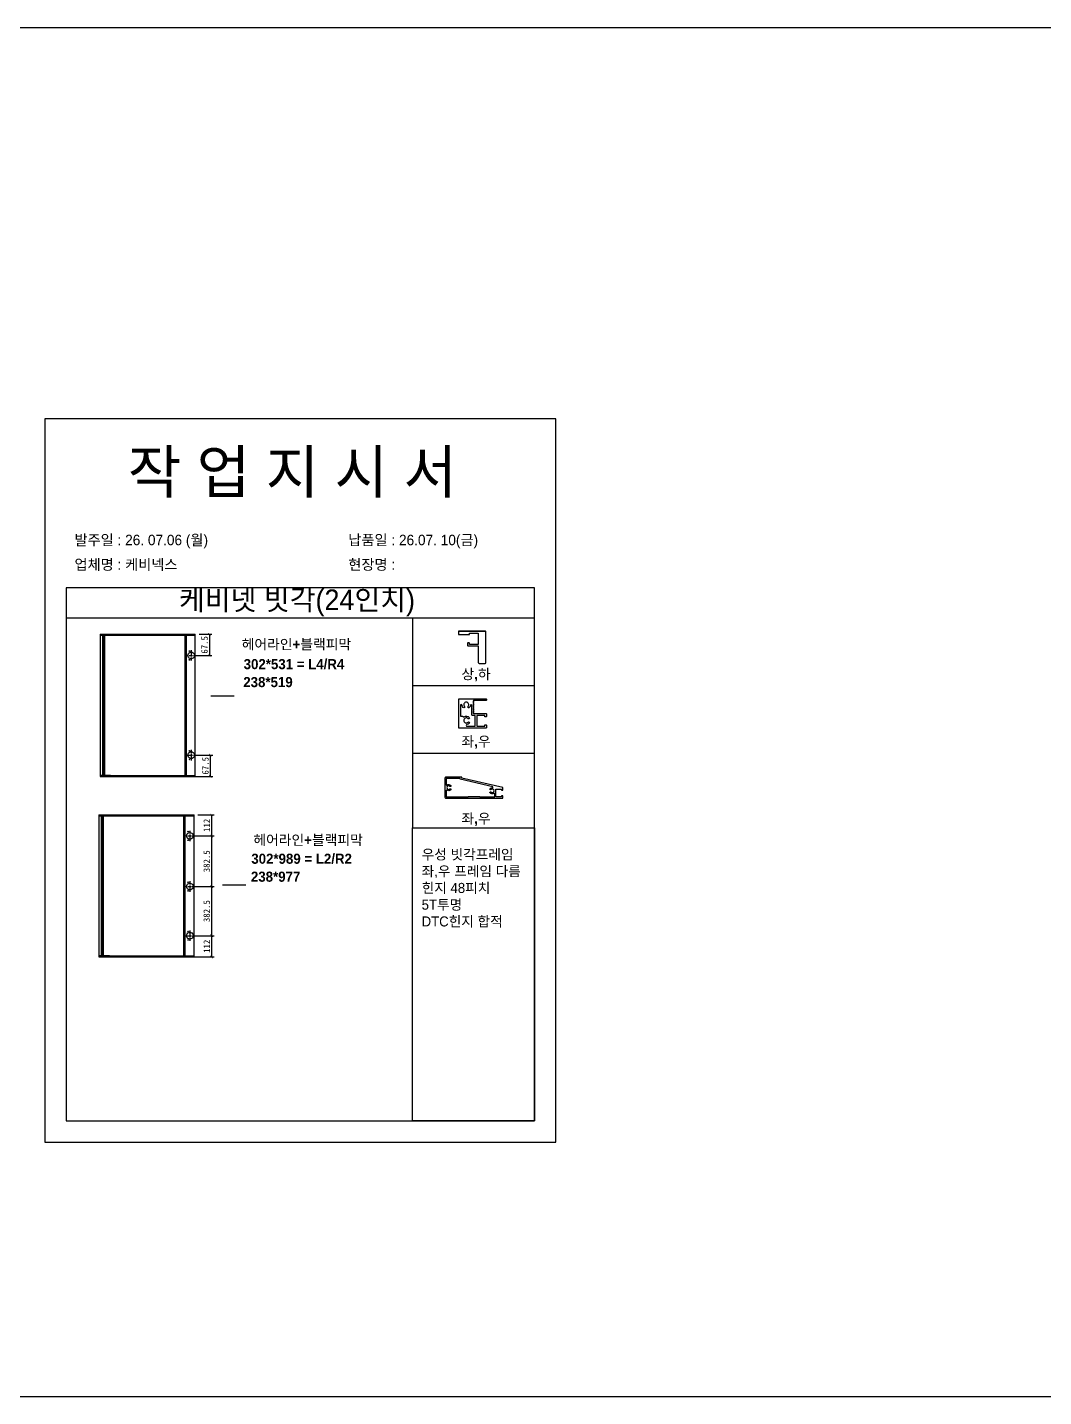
# Model space of a CAD drawing. Header units: millimetres. Extents: x -44117 to 256353, y -2095463 to 65325.
# Drawn here: x 145445 to 149383, y -1081262 to -1075959 of the extents above; entities that cross this region are included whole.
import ezdxf

# ---------------------------------------------------------------- set-up
doc = ezdxf.new("R2010")
doc.units = ezdxf.units.MM
doc.header["$LTSCALE"] = 10
doc.layers.add('PDF_Geomertry', color=7, linetype='Continuous')
doc.styles.add('MtX_Gulim', font='')
doc.styles.get('MtX_Gulim').set_extended_font_data('Gulim', bold=True)
doc.dimstyles.new('ISO-25', dxfattribs={"dimtxt": 2.5, "dimasz": 2.5, "dimexe": 1, "dimexo": 1, "dimtad": 1, "dimtxsty": 'Standard', "dimblk": 'ARCHTICK', "dimcen": 2.5, "dimadec": 0, "dimazin": 0, "dimtfac": 1, "dimtmove": 0, "dimatfit": 3, "dimfxl": 0, "dimarcsym": 0})

# ---------------------------------------------------------------- blocks, each defined once
blk = doc.blocks.new('_ArchTick')
at = {"color": 0, "linetype": 'ByBlock', "const_width": 0.15}
blk.add_lwpolyline([(-0.5, -0.5), (0.5, 0.5)], dxfattribs=at)
blk = doc.blocks.new('*D7484')
at = {"color": 0, "lineweight": -2}
for p, q in [((146110.8, -1078309.5), (146160.4, -1078309.5)), ((146150.4, -1078309.5), (146150.4, -1078391.3)), ((146095, -1078391.3), (146160.4, -1078391.3))]:
    blk.add_line(p, q, dxfattribs=at)
at = {"layer": 'Defpoints', "color": 0}
for p in [(146095.8, -1078309.5), (146080, -1078391.3), (146150.4, -1078391.3)]:
    blk.add_point(p, dxfattribs=at)
at = {"color": 0, "lineweight": -2, "xscale": 10, "yscale": 10, "zscale": 10}
for p, rotation in [((146150.4, -1078309.5), 90), ((146150.4, -1078391.3), 270)]:
    blk.add_blockref('_ArchTick', p, dxfattribs=dict(at, rotation=rotation))
at = {"color": 0, "insert": (146131.6, -1078350.4), "char_height": 25, "attachment_point": 5, "rotation": 90}
blk.add_mtext('67.5', dxfattribs=at)
blk = doc.blocks.new('*D7485')
at = {"color": 0, "lineweight": -2}
for p, q in [((146095, -1078777.7), (146163.6, -1078777.7)), ((146153.6, -1078777.7), (146153.6, -1078860)), ((146095, -1078860), (146163.6, -1078860))]:
    blk.add_line(p, q, dxfattribs=at)
at = {"layer": 'Defpoints', "color": 0}
for p in [(146080, -1078777.7), (146080, -1078860), (146153.6, -1078860)]:
    blk.add_point(p, dxfattribs=at)
at = {"color": 0, "lineweight": -2, "xscale": 10, "yscale": 10, "zscale": 10}
for p, rotation in [((146153.6, -1078777.7), 90), ((146153.6, -1078860), 270)]:
    blk.add_blockref('_ArchTick', p, dxfattribs=dict(at, rotation=rotation))
at = {"color": 0, "insert": (146134.9, -1078818.8), "char_height": 25, "attachment_point": 5, "rotation": 90}
blk.add_mtext('67.5', dxfattribs=at)
blk = doc.blocks.new('*D7486')
at = {"color": 0, "lineweight": -2}
for p, q in [((146105.8, -1079008.7), (146168.6, -1079008.7)), ((146158.6, -1079008.7), (146158.6, -1079090.5)), ((146090, -1079090.5), (146168.6, -1079090.5))]:
    blk.add_line(p, q, dxfattribs=at)
at = {"layer": 'Defpoints', "color": 0}
for p in [(146090.8, -1079008.7), (146075, -1079090.5), (146158.6, -1079090.5)]:
    blk.add_point(p, dxfattribs=at)
at = {"color": 0, "lineweight": -2, "xscale": 10, "yscale": 10, "zscale": 10}
for p, rotation in [((146158.6, -1079008.7), 90), ((146158.6, -1079090.5), 270)]:
    blk.add_blockref('_ArchTick', p, dxfattribs=dict(at, rotation=rotation))
at = {"color": 0, "insert": (146139.9, -1079049.6), "char_height": 25, "attachment_point": 5, "rotation": 90}
blk.add_mtext('112', dxfattribs=at)
blk = doc.blocks.new('*D7487')
at = {"color": 0, "lineweight": -2}
for p, q in [((146090, -1079476.9), (146168.6, -1079476.9)), ((146158.6, -1079476.9), (146158.6, -1079559.2)), ((146090, -1079559.2), (146168.6, -1079559.2))]:
    blk.add_line(p, q, dxfattribs=at)
at = {"layer": 'Defpoints', "color": 0}
for p in [(146075, -1079476.9), (146075, -1079559.2), (146158.6, -1079559.2)]:
    blk.add_point(p, dxfattribs=at)
at = {"color": 0, "lineweight": -2, "xscale": 10, "yscale": 10, "zscale": 10}
for p, rotation in [((146158.6, -1079476.9), 90), ((146158.6, -1079559.2), 270)]:
    blk.add_blockref('_ArchTick', p, dxfattribs=dict(at, rotation=rotation))
at = {"color": 0, "insert": (146139.9, -1079518), "char_height": 25, "attachment_point": 5, "rotation": 90}
blk.add_mtext('112', dxfattribs=at)
blk = doc.blocks.new('*D7488')
at = {"color": 0, "lineweight": -2}
for p, q in [((146090, -1079090.5), (146168.6, -1079090.5)), ((146158.6, -1079090.5), (146158.6, -1079286.8)), ((146090, -1079286.8), (146168.6, -1079286.8))]:
    blk.add_line(p, q, dxfattribs=at)
at = {"layer": 'Defpoints', "color": 0}
for p in [(146075, -1079090.5), (146075, -1079286.8), (146158.6, -1079286.8)]:
    blk.add_point(p, dxfattribs=at)
at = {"color": 0, "lineweight": -2, "xscale": 10, "yscale": 10, "zscale": 10}
for p, rotation in [((146158.6, -1079090.5), 90), ((146158.6, -1079286.8), 270)]:
    blk.add_blockref('_ArchTick', p, dxfattribs=dict(at, rotation=rotation))
at = {"color": 0, "insert": (146139.9, -1079188.7), "char_height": 25, "attachment_point": 5, "rotation": 90}
blk.add_mtext('382.5', dxfattribs=at)
blk = doc.blocks.new('*D7489')
at = {"color": 0, "lineweight": -2}
for p, q in [((146090, -1079286.6), (146168.6, -1079286.6)), ((146158.6, -1079286.6), (146158.6, -1079476.9)), ((146090, -1079476.9), (146168.6, -1079476.9))]:
    blk.add_line(p, q, dxfattribs=at)
at = {"layer": 'Defpoints', "color": 0}
for p in [(146075, -1079286.6), (146075, -1079476.9), (146158.6, -1079476.9)]:
    blk.add_point(p, dxfattribs=at)
at = {"color": 0, "lineweight": -2, "xscale": 10, "yscale": 10, "zscale": 10}
for p, rotation in [((146158.6, -1079286.6), 90), ((146158.6, -1079476.9), 270)]:
    blk.add_blockref('_ArchTick', p, dxfattribs=dict(at, rotation=rotation))
at = {"color": 0, "insert": (146139.9, -1079381.8), "char_height": 25, "attachment_point": 5, "rotation": 90}
blk.add_mtext('382.5', dxfattribs=at)

msp = doc.modelspace()

# ---------------------------------------------------------------- linework, layer by layer
at = {"color": 1}
for p, q in [((104302.82932, -1075958.74125), (196571.97618, -1075958.74125)), ((104302.82932, -1075958.74125), (196571.97618, -1075958.74125)), ((104302.82932, -1075958.74125), (196571.97618, -1075958.74125)), ((104302.82932, -1075958.74125), (196571.97618, -1075958.74125)), ((104302.82932, -1075958.74125), (196571.97618, -1075958.74125)), ((104302.82932, -1075958.74125), (196571.97618, -1075958.74125)), ((104302.82932, -1075958.74125), (196571.97618, -1075958.74125)), ((104302.82932, -1075958.74125), (196571.97618, -1075958.74125)), ((104302.82932, -1075958.74125), (196571.97618, -1075958.74125)), ((104302.82932, -1075958.74125), (196571.97618, -1075958.74125)), ((104302.82932, -1081262.30929), (196571.97618, -1081262.30929)), ((104302.82932, -1081262.30929), (196571.97618, -1081262.30929)), ((104302.82932, -1081262.30929), (196571.97618, -1081262.30929)), ((104302.82932, -1081262.30929), (196571.97618, -1081262.30929)), ((104302.82932, -1081262.30929), (196571.97618, -1081262.30929)), ((104302.82932, -1081262.30929), (196571.97618, -1081262.30929)), ((104302.82932, -1081262.30929), (196571.97618, -1081262.30929)), ((104302.82932, -1081262.30929), (196571.97618, -1081262.30929)), ((104302.82932, -1081262.30929), (196571.97618, -1081262.30929)), ((104302.82932, -1081262.30929), (196571.97618, -1081262.30929))]:
    msp.add_line(p, q, dxfattribs=at)
for p, q in [((147410.56122, -1078129.52198), (145595.06083, -1078129.52198)), ((147410.56122, -1078247.41161), (145595.06083, -1078247.41161)), ((147116.78586, -1078297.4723), (147218.83202, -1078297.4723)), ((147195.10035, -1078422.06355), (147218.83202, -1078422.06355)), ((146936.9473, -1078508.40992), (147410.56122, -1078508.40992)), ((146246.16938, -1078549.19016), (146156.46368, -1078549.19016)), ((146936.9473, -1078769.34362), (147410.56122, -1078769.34362)), ((146291.02222, -1079281.85174), (146201.31653, -1079281.85174))]:
    msp.add_line(p, q)
for points in [[(145512.53809, -1080276.09216), (147493.08397, -1080276.09216), (147493.08397, -1077475.03441), (145512.53809, -1077475.03441)], [(147410.56122, -1078247.41161), (146936.9473, -1078247.41161), (146936.9473, -1079059.82245), (147410.56122, -1079059.82245)], [(147410.56122, -1080193.56941), (146936.9473, -1080193.56941), (146936.9473, -1079059.82245), (147410.56122, -1079059.82245)]]:
    msp.add_lwpolyline(points, close=True)
msp.add_lwpolyline([(145595.06083, -1078129.52198), (145595.06083, -1080193.56941), (147410.56122, -1080193.56941), (147410.56122, -1078129.52198)])
for points in [[(147192.13389, -1078348.49538), (147157.72298, -1078348.49538), (147157.72298, -1078344.34234, 0.4142135624), (147155.9431, -1078342.56247), (147152.38335, -1078342.56247, 0.4142135624), (147150.60348, -1078344.34234), (147150.60348, -1078352.64842, 0.4142135624), (147152.38335, -1078354.4283), (147192.13389, -1078354.4283), (147192.13389, -1078419.09709, 0.4142135624), (147195.10035, -1078422.06355), (147218.83202, -1078422.06355, 0.4142135624), (147221.79848, -1078419.09709), (147221.79848, -1078300.43876, 0.4142135624), (147218.83202, -1078297.4723), (147116.78586, -1078297.4723, 0.4142135624), (147115.00598, -1078299.25218), (147115.00598, -1078308.74484, 0.4142135623), (147116.78586, -1078310.52472), (147157.72298, -1078310.52472), (147157.72298, -1078304.5918), (147192.13389, -1078304.5918), (147192.13389, -1078348.49538)], [(147067.07927, -1078862.74763, 0.4142135624), (147063.00173, -1078866.82516), (147063.00173, -1078940.22073, 0.4142135624), (147067.07927, -1078944.29826), (147286.04271, -1078944.29826, 0.4142135624), (147287.26597, -1078943.075), (147287.26597, -1078935.32769), (147282.37294, -1078935.32769), (147282.37294, -1078939.40522), (147260.76202, -1078939.40522), (147260.76202, -1078909.23149), (147282.37294, -1078909.23149), (147282.37294, -1078913.30902), (147287.26597, -1078913.30902), (147287.26597, -1078903.52295), (147128.24224, -1078866.82516), (147128.24214, -1078863.95531, 0.4179291142), (147127.01898, -1078862.74763), (147067.07927, -1078862.74763)], [(147067.89477, -1078867.64067), (147067.89477, -1078891.76155, 0.5888435535), (147071.01288, -1078893.49116, -0.348452388), (147085.61675, -1078895.14378, -1), (147082.1642, -1078898.61102, 0.6674110335), (147070.34129, -1078903.52295, 0.6674110338), (147082.1642, -1078908.43487, -1.0000000005), (147085.61675, -1078911.90211, -0.3484523877), (147071.01288, -1078913.55473, 0.5888435532), (147067.89477, -1078915.28435), (147067.89477, -1078939.40522), (147152.70743, -1078939.40522), (147152.70743, -1078938.58972, -0.4142135624), (147153.93069, -1078937.36646), (147196.33702, -1078937.36646, -0.4142135624), (147197.56028, -1078938.58972), (147197.56028, -1078939.40522), (147255.86898, -1078939.40522), (147255.86898, -1078927.51694, 0.5888435535), (147252.75087, -1078925.78732, -0.348452388), (147238.14701, -1078924.1347, -1.0000000001), (147241.59955, -1078920.66746, 0.6674110337), (147253.42246, -1078915.75554, 0.6674110335), (147241.59955, -1078910.84362, -0.9999999999), (147238.14701, -1078907.37638, -0.2013590238), (147246.62703, -1078903.93149, 0.7810459571), (147248.53012, -1078900.72482), (147122.12594, -1078870.25817), (147122.12594, -1078868.86393, 0.4142135624), (147120.90268, -1078867.64067), (147067.89477, -1078867.64067)]]:
    msp.add_lwpolyline(points, format="xyb")
for points in [[(147223.83292, -1078670.95322, -0.4142135624), (147222.13395, -1078672.65219), (147117.93037, -1078672.65219, -0.4142135624), (147116.2314, -1078670.95322), (147116.2314, -1078561.0864, -0.4142135624), (147117.93037, -1078559.38743), (147222.13395, -1078559.38743, -0.4142135624), (147223.83292, -1078561.0864), (147223.83292, -1078564.48434, -0.4142135624), (147222.13395, -1078566.18331), (147173.35712, -1078566.18331), (147172.22447, -1078567.31596), (147172.72209, -1078567.81358, -0.4142135624), (147172.72209, -1078570.21629), (147172.22447, -1078570.7139), (147172.72209, -1078571.21152, -0.4142135624), (147172.72209, -1078573.61423), (147172.22447, -1078574.11185), (147172.72209, -1078574.60946, -0.4142135624), (147172.72209, -1078577.01217), (147172.22447, -1078577.50979), (147172.72209, -1078578.00741, -0.4142135624), (147172.72209, -1078580.41011), (147172.22447, -1078580.90773), (147172.72209, -1078581.40535, -0.4142135624), (147172.72209, -1078583.80806), (147172.22447, -1078584.30567), (147172.72209, -1078584.80329, -0.4142135624), (147172.72209, -1078587.206), (147172.22447, -1078587.70362), (147172.72209, -1078588.20123, -0.4142135624), (147172.72209, -1078590.60394), (147172.22447, -1078591.10156), (147172.72209, -1078591.59918, -0.4142135624), (147172.72209, -1078594.00189), (147172.22447, -1078594.4995), (147172.72209, -1078594.99712, -0.4142135624), (147172.72209, -1078597.39983), (147172.22447, -1078597.89745), (147172.72209, -1078598.39506, -0.4142135624), (147172.72209, -1078600.79777), (147172.22447, -1078601.29539), (147172.72209, -1078601.79301, -0.4142135624), (147172.72209, -1078604.19572), (147172.22447, -1078604.69333), (147172.72209, -1078605.19095, -0.4142135624), (147172.72209, -1078607.59366), (147172.22447, -1078608.09128), (147172.72209, -1078608.58889, -0.4142135624), (147172.72209, -1078610.9916), (147172.22447, -1078611.48922), (147172.72209, -1078611.98684, -0.4142135624), (147172.72209, -1078614.38954), (147172.22447, -1078614.88716), (147173.35712, -1078616.01981), (147222.13395, -1078616.01981, -0.4142135624), (147223.83292, -1078617.71878), (147223.83292, -1078627.91261, -0.4142135624), (147222.13395, -1078629.61158), (147218.73601, -1078629.61158, -0.4142135624), (147217.03704, -1078627.91261), (147217.03704, -1078623.94834), (147187.02188, -1078623.94834), (147187.02188, -1078665.85631), (147217.03704, -1078665.85631), (147217.03704, -1078661.89204, -0.4142135624), (147218.73601, -1078660.19307), (147222.13395, -1078660.19307, -0.4142135624), (147223.83292, -1078661.89204)], [(147167.12756, -1078584.64169, 0.9336671815), (147161.94938, -1078584.286, -0.1629476092), (147157.31796, -1078593.62878, -1), (147152.50235, -1078588.83358, 0.6674110338), (147145.68024, -1078572.41287), (147145.68024, -1078572.41287, 0.6674110335), (147138.85812, -1078588.83358, -1), (147134.04251, -1078593.62878, -0.155566878), (147129.48249, -1078584.75344, 0.9202838951), (147123.02728, -1078585.29031), (147123.02728, -1078625.1691, 0.4142135624), (147124.72625, -1078626.86808), (147131.28638, -1078626.86807, -0.3056194544), (147132.8614, -1078627.92993, 0.4660008128), (147136.9855, -1078629.27032, -0.348452388), (147157.26864, -1078631.56563, -1), (147152.47344, -1078636.38124, 0.6674110335), (147136.05273, -1078643.20335), (147136.05273, -1078643.20335, 0.6674110338), (147152.47344, -1078650.02547, -1), (147157.26864, -1078654.84108, -0.1555668778), (147148.39329, -1078659.4011, 0.920283895), (147148.93016, -1078665.85631), (147180.22599, -1078665.85631), (147180.22599, -1078623.94834), (147169.95918, -1078623.94834, -0.4142135624), (147167.12756, -1078621.11672)]]:
    msp.add_lwpolyline(points, format="xyb", close=True)
at = {"layer": 'PDF_Geomertry', "lineweight": 25}
for p, q in [((145737.37003, -1078855.9105), (145737.37003, -1078313.15822)), ((145741.42046, -1078313.15822), (145741.42046, -1078855.9105)), ((145743.85065, -1078309.51291), (145743.85065, -1078855.9105)), ((145761.26354, -1078313.15822), (145765.31397, -1078313.15822)), ((145765.31397, -1078313.15822), (145765.31397, -1078313.15822)), ((145767.74416, -1078855.9105), (145726.83539, -1078855.9105)), ((145726.83539, -1078855.9105), (146095.82578, -1078855.9105)), ((145765.31397, -1078855.9105), (145761.26354, -1078855.9105)), ((145738.77638, -1079008.70476), (145738.77638, -1079555.10235)), ((145732.29577, -1079555.10235), (145732.29577, -1079012.35007)), ((145736.3462, -1079012.35007), (145736.3462, -1079555.10235)), ((145756.18928, -1079012.35007), (145760.23971, -1079012.35007)), ((145760.23971, -1079012.35007), (145760.23971, -1079012.35007)), ((145762.6699, -1079555.10235), (145721.76113, -1079555.10235)), ((145721.76113, -1079555.10235), (146090.75152, -1079555.10235)), ((145760.23971, -1079555.10235), (145756.18928, -1079555.10235))]:
    msp.add_line(p, q, dxfattribs=at)
for points in [[(145726.83518, -1078309.51291), (146095.82578, -1078309.51291)], [(145726.83518, -1078313.15822), (146095.82578, -1078313.15822)], [(146095.82593, -1078859.96093), (145726.83539, -1078859.96093), (146095.82578, -1078859.96093), (146095.82578, -1078309.51281)], [(145726.83539, -1078309.51291), (145726.83539, -1078859.96093)], [(146054.91685, -1078309.51291), (146054.91685, -1078855.91071)], [(146080.02928, -1078371.07871), (146080.02928, -1078381.20469)], [(146072.33349, -1078391.33066), (146074.35871, -1078391.33066)], [(146075.97885, -1078391.33066), (146085.29478, -1078391.33066)], [(146080.02928, -1078382.82488), (146080.02928, -1078384.84999)], [(146080.02928, -1078386.87521), (146080.02928, -1078396.19114)], [(146080.02928, -1078397.81133), (146080.02928, -1078399.83645)], [(146080.02928, -1078401.86166), (146080.02928, -1078411.58262)], [(146087.31994, -1078391.33066), (146089.34516, -1078391.33066)], [(146090.96535, -1078391.33066), (146101.09133, -1078391.33066)], [(146095.82578, -1078859.96093), (146095.82578, -1078777.73806), (146095.82578, -1078614.50716), (146095.82578, -1078433.04974)], [(146060.58737, -1078777.73806), (146070.71335, -1078777.73806)], [(146072.33349, -1078777.73806), (146074.35871, -1078777.73806)], [(146075.97885, -1078777.73806), (146085.29478, -1078777.73806)], [(146080.02928, -1078757.4861), (146080.02928, -1078767.61208)], [(146080.02928, -1078769.23217), (146080.02928, -1078771.25749)], [(146080.02928, -1078773.2826), (146080.02928, -1078782.59853)], [(146080.02928, -1078784.21862), (146080.02928, -1078786.24394)], [(146080.02928, -1078787.86403), (146080.02928, -1078797.99001)], [(146087.31994, -1078777.73806), (146089.34516, -1078777.73806)], [(146090.96535, -1078777.73806), (146101.09133, -1078777.73806)], [(145721.76092, -1079008.70476), (146090.75152, -1079008.70476)], [(146090.75167, -1079559.15278), (145721.76113, -1079559.15278), (146090.75152, -1079559.15278), (146090.75152, -1079008.70466)], [(145721.76113, -1079008.70476), (145721.76113, -1079559.15278)], [(146049.84259, -1079008.70476), (146049.84259, -1079555.10256)], [(145721.76092, -1079012.35007), (146090.75152, -1079012.35007)], [(146067.25923, -1079090.52251), (146069.28445, -1079090.52251)], [(146070.90459, -1079090.52251), (146080.22052, -1079090.52251)], [(146074.95502, -1079070.27056), (146074.95502, -1079080.39654)], [(146074.95502, -1079082.01673), (146074.95502, -1079084.04184)], [(146074.95502, -1079086.06706), (146074.95502, -1079095.38299)], [(146074.95502, -1079097.00318), (146074.95502, -1079099.0283)], [(146074.95502, -1079101.05351), (146074.95502, -1079110.77446)], [(146082.24568, -1079090.52251), (146084.2709, -1079090.52251)], [(146085.89109, -1079090.52251), (146096.01707, -1079090.52251)], [(146090.75152, -1079559.15278), (146090.75152, -1079476.9299), (146090.75152, -1079313.69901), (146090.75152, -1079132.24159)], [(146074.95502, -1079266.34367), (146074.95502, -1079276.46964)], [(146067.25923, -1079286.59562), (146069.28445, -1079286.59562)], [(146070.90459, -1079286.59562), (146080.22052, -1079286.59562)], [(146074.95502, -1079278.08984), (146074.95502, -1079280.11495)], [(146074.95502, -1079282.14017), (146074.95502, -1079291.4561)], [(146074.95502, -1079293.07629), (146074.95502, -1079295.1014)], [(146074.95502, -1079297.12662), (146074.95502, -1079306.84757)], [(146082.24568, -1079286.59562), (146084.2709, -1079286.59562)], [(146085.89109, -1079286.59562), (146096.01707, -1079286.59562)], [(146055.51311, -1079476.9299), (146065.63909, -1079476.9299)], [(146067.25923, -1079476.9299), (146069.28445, -1079476.9299)], [(146070.90459, -1079476.9299), (146080.22052, -1079476.9299)], [(146074.95502, -1079456.67795), (146074.95502, -1079466.80393)], [(146074.95502, -1079468.42402), (146074.95502, -1079470.44934)], [(146074.95502, -1079472.47445), (146074.95502, -1079481.79038)], [(146074.95502, -1079483.41047), (146074.95502, -1079485.43579)], [(146074.95502, -1079487.05588), (146074.95502, -1079497.18186)], [(146082.24568, -1079476.9299), (146084.2709, -1079476.9299)], [(146085.89109, -1079476.9299), (146096.01707, -1079476.9299)]]:
    msp.add_lwpolyline(points, dxfattribs=at)
for points in [[(146057.75211, -1078313.15822), (146057.75211, -1078855.9105), (146061.80254, -1078855.9105), (146061.80254, -1078313.15822), (146057.75211, -1078313.15822)], [(146071.92862, -1078374.72412), (146072.33365, -1078373.91408), (146073.14374, -1078373.50905), (146073.95384, -1078373.91408), (146074.35886, -1078374.72412), (146073.95384, -1078375.53417), (146073.14374, -1078375.93919), (146072.33365, -1078375.53417), (146071.92862, -1078374.72412)], [(146067.06794, -1078391.33066), (146067.87804, -1078387.28023), (146069.49818, -1078383.63493), (146072.33344, -1078380.79967), (146075.9788, -1078379.17947), (146080.02918, -1078378.36943), (146084.07956, -1078379.17947), (146087.72492, -1078380.79967), (146090.56023, -1078383.63493), (146092.58539, -1078387.28023), (146093.39549, -1078391.33066), (146092.58539, -1078395.3811), (146090.56023, -1078399.0264), (146087.72492, -1078401.86166), (146084.07956, -1078403.88688), (146080.02918, -1078404.2919), (146075.9788, -1078403.88688), (146072.33344, -1078401.86166), (146069.49818, -1078399.0264), (146067.87804, -1078395.3811), (146067.06794, -1078391.33066)], [(146071.92862, -1078408.34233), (146072.33365, -1078407.53229), (146073.14374, -1078407.12727), (146073.95384, -1078407.53229), (146074.35886, -1078408.34233), (146073.95384, -1078409.15238), (146073.14374, -1078409.15238), (146072.33365, -1078409.15238), (146071.92862, -1078408.34233)], [(146067.06794, -1078777.73806), (146067.87804, -1078773.68762), (146069.49818, -1078770.04222), (146072.33344, -1078767.20706), (146075.9788, -1078765.18194), (146080.02918, -1078764.77672), (146084.07956, -1078765.18194), (146087.72492, -1078767.20706), (146090.56023, -1078770.04222), (146092.58539, -1078773.68762), (146093.39549, -1078777.73806), (146092.58539, -1078781.78849), (146090.56023, -1078785.4339), (146087.72492, -1078788.26905), (146084.07956, -1078790.29417), (146080.02918, -1078790.6994), (146075.9788, -1078790.29417), (146072.33344, -1078788.26905), (146069.49818, -1078785.4339), (146067.87804, -1078781.78849), (146067.06794, -1078777.73806)], [(146071.92862, -1078761.13131), (146072.33365, -1078760.32126), (146073.14374, -1078759.91624), (146073.95384, -1078760.32126), (146074.35886, -1078761.13131), (146073.95384, -1078761.94135), (146073.14374, -1078761.94135), (146072.33365, -1078761.94135), (146071.92862, -1078761.13131)], [(146071.92862, -1078794.3446), (146072.33365, -1078793.93958), (146073.14374, -1078793.53455), (146073.95384, -1078793.93958), (146074.35886, -1078794.3446), (146073.95384, -1078795.15464), (146073.14374, -1078795.55967), (146072.33365, -1078795.15464), (146071.92862, -1078794.3446)], [(146052.67785, -1079012.35007), (146052.67785, -1079555.10235), (146056.72828, -1079555.10235), (146056.72828, -1079012.35007), (146052.67785, -1079012.35007)], [(146061.99368, -1079090.52251), (146062.80378, -1079086.47208), (146064.42392, -1079082.82677), (146067.25918, -1079079.99151), (146070.90454, -1079078.37132), (146074.95492, -1079077.56127), (146079.0053, -1079078.37132), (146082.65065, -1079079.99151), (146085.48597, -1079082.82677), (146087.51113, -1079086.47208), (146088.32123, -1079090.52251), (146087.51113, -1079094.57294), (146085.48597, -1079098.21825), (146082.65065, -1079101.05351), (146079.0053, -1079103.07873), (146074.95492, -1079103.48375), (146070.90454, -1079103.07873), (146067.25918, -1079101.05351), (146064.42392, -1079098.21825), (146062.80378, -1079094.57294), (146061.99368, -1079090.52251)], [(146066.85436, -1079073.91597), (146067.25938, -1079073.10592), (146068.06948, -1079072.7009), (146068.87958, -1079073.10592), (146069.2846, -1079073.91597), (146068.87958, -1079074.72601), (146068.06948, -1079075.13104), (146067.25938, -1079074.72601), (146066.85436, -1079073.91597)], [(146066.85436, -1079107.53418), (146067.25938, -1079106.72414), (146068.06948, -1079106.31911), (146068.87958, -1079106.72414), (146069.2846, -1079107.53418), (146068.87958, -1079108.34423), (146068.06948, -1079108.34423), (146067.25938, -1079108.34423), (146066.85436, -1079107.53418)], [(146061.99368, -1079286.59562), (146062.80378, -1079282.54519), (146064.42392, -1079278.89988), (146067.25918, -1079276.06462), (146070.90454, -1079274.44443), (146074.95492, -1079273.63438), (146079.0053, -1079274.44443), (146082.65065, -1079276.06462), (146085.48597, -1079278.89988), (146087.51113, -1079282.54519), (146088.32123, -1079286.59562), (146087.51113, -1079290.64605), (146085.48597, -1079294.29136), (146082.65065, -1079297.12662), (146079.0053, -1079299.15184), (146074.95492, -1079299.55686), (146070.90454, -1079299.15184), (146067.25918, -1079297.12662), (146064.42392, -1079294.29136), (146062.80378, -1079290.64605), (146061.99368, -1079286.59562)], [(146066.85436, -1079269.98908), (146067.25938, -1079269.17903), (146068.06948, -1079268.77401), (146068.87958, -1079269.17903), (146069.2846, -1079269.98908), (146068.87958, -1079270.79912), (146068.06948, -1079271.20415), (146067.25938, -1079270.79912), (146066.85436, -1079269.98908)], [(146066.85436, -1079303.60729), (146067.25938, -1079302.79724), (146068.06948, -1079302.39222), (146068.87958, -1079302.79724), (146069.2846, -1079303.60729), (146068.87958, -1079304.41733), (146068.06948, -1079304.41733), (146067.25938, -1079304.41733), (146066.85436, -1079303.60729)], [(146061.99368, -1079476.9299), (146062.80378, -1079472.87947), (146064.42392, -1079469.23406), (146067.25918, -1079466.39891), (146070.90454, -1079464.37379), (146074.95492, -1079463.96856), (146079.0053, -1079464.37379), (146082.65065, -1079466.39891), (146085.48597, -1079469.23406), (146087.51113, -1079472.87947), (146088.32123, -1079476.9299), (146087.51113, -1079480.98034), (146085.48597, -1079484.62574), (146082.65065, -1079487.4609), (146079.0053, -1079489.48602), (146074.95492, -1079489.89124), (146070.90454, -1079489.48602), (146067.25918, -1079487.4609), (146064.42392, -1079484.62574), (146062.80378, -1079480.98034), (146061.99368, -1079476.9299)], [(146066.85436, -1079460.32315), (146067.25938, -1079459.51311), (146068.06948, -1079459.10809), (146068.87958, -1079459.51311), (146069.2846, -1079460.32315), (146068.87958, -1079461.1332), (146068.06948, -1079461.1332), (146067.25938, -1079461.1332), (146066.85436, -1079460.32315)], [(146066.85436, -1079493.53645), (146067.25938, -1079493.13142), (146068.06948, -1079492.7264), (146068.87958, -1079493.13142), (146069.2846, -1079493.53645), (146068.87958, -1079494.34649), (146068.06948, -1079494.75151), (146067.25938, -1079494.34649), (146066.85436, -1079493.53645)]]:
    msp.add_lwpolyline(points, close=True, dxfattribs=at)

# ---------------------------------------------------------------- texts
at = {"linetype": 'Continuous', "style": 'MtX_Gulim'}
for s, height, p in [('헤어라인+블랙피막', 39.271262, (146275.47098, -1078367.83013)), ('302*531 = L4/R4', 39.2712622, (146283.10884, -1078444.65984)), ('상,하', 39.271262, (147127.14149, -1078483.42856)), ('좌,우', 39.271262, (147127.14149, -1078744.07911)), ('좌,우', 39.271262, (147127.14149, -1079042.87156)), ('헤어라인+블랙피막', 39.271262, (146320.64063, -1079125.72124)), ('302*989 = L2/R2', 39.2712622, (146312.72558, -1079198.48888))]:
    msp.add_text(s, height=height, dxfattribs=at).set_placement(p)
at = {"color": 242, "linetype": 'Continuous', "true_color": 0xcd2027, "style": 'MtX_Gulim'}
for s, p in [('238*519', (146281.64692, -1078514.25961)), ('238*977', (146311.26366, -1079268.08865))]:
    msp.add_text(s, height=39.271262, dxfattribs=at).set_placement(p)
at = {"attachment_point": 1}
for s, width, gutter_width, heights, insert, char_height in [('{\\fGulim|b0|i0|c129|p50;작 업 지 시 서}', 3898.9872873, 14.7362, [-183.72574], (145834.1488, -1077597.83122), 165.0454901), ('\\pt11;{\\fGulim|b0|i0|c129|p50;발주일 : 26. 07.06 (월)}', 3898.9872873, 14.7362, [40.67678], (145627.59513, -1077924.05591), 40.4361451), ('{\\fGulim|b0|i0|c129|p50;납품일 : 26.07. 10(금)}', 3898.9872873, 14.7362, [41.36774], (146688.57589, -1077924.05591), 40.4361451), ('{\\fGulim|b0|i0|c129|p50;업체명 : 케비넥스}', 3898.9872873, 14.7362, [42.57324], (145627.59513, -1078019.14119), 40.4361451), ('{\\fGulim|b0|i0|c129|p50;현장명 :}', 3898.9872873, 14.7362, [45.12049], (146688.57589, -1078019.14119), 40.4361451), ('{\\fGulim|b0|i0|c129|p50;케비넷 빗각(24인치)}', 1882.7812357, 7.11596, [-100.28675], (146032.60789, -1078136.03975), 79.6987856), ('{\\f굴림|b0|i0|c129|p50;우성 빗각프레임\\P좌,우 프레임 다름\\P힌지 48피치\\P5T투명\\PDTC힌지 합적}', 11769.5052121, 151.36626, [-309.9654], (146972.75926, -1079142.78753), 38.9227538)]:
    msp.add_mtext_dynamic_manual_height_columns(s, width=width, gutter_width=gutter_width, heights=heights, dxfattribs=dict(at, insert=insert, char_height=char_height))

# ---------------------------------------------------------------- dimensions: what is measured, and where the dimension line sits
for base, p1, p2, picture, middle in [((146150.37668, -1078391.33066), (146095.82578, -1078309.51291), (146080.02928, -1078391.33066), '*D7484', (146150.37668, -1078350.42179)), ((146153.63114, -1078859.96093), (146080.02928, -1078777.73806), (146080.02928, -1078859.96093), '*D7485', (146153.63114, -1078818.84949))]:
    dim = msp.add_linear_dim(base=base, p1=p1, p2=p2, angle=90, text='67.5', dimstyle='ISO-25', override={"dimscale": 10, "dimasz": 1, "dimexo": 1.5, "dimtxsty": 'Standard'})
    dim.commit()
    dim.dimension.update_dxf_attribs({"geometry": picture, "text_midpoint": middle, "dimtype": 160})
for base, p1, p2, text, picture, middle in [((146158.63114, -1079090.52251), (146090.75152, -1079008.70476), (146074.95502, -1079090.52251), '112', '*D7486', (146139.88114, -1079049.61364)), ((146158.63114, -1079286.79813), (146074.95502, -1079090.52251), (146074.95502, -1079286.79813), '382.5', '*D7488', (146139.88114, -1079188.66032)), ((146158.63114, -1079476.9299), (146074.95502, -1079286.59562), (146074.95502, -1079476.9299), '382.5', '*D7489', (146139.88114, -1079381.76276)), ((146158.63114, -1079559.15278), (146074.95502, -1079476.9299), (146074.95502, -1079559.15278), '112', '*D7487', (146139.88114, -1079518.04134))]:
    dim = msp.add_linear_dim(base=base, p1=p1, p2=p2, angle=90, text=text, dimstyle='ISO-25', override={"dimscale": 10, "dimasz": 1, "dimexo": 1.5, "dimtxsty": 'Standard'})
    dim.commit()
    dim.dimension.update_dxf_attribs({"geometry": picture, "text_midpoint": middle})

doc.saveas('drawing.dxf')
